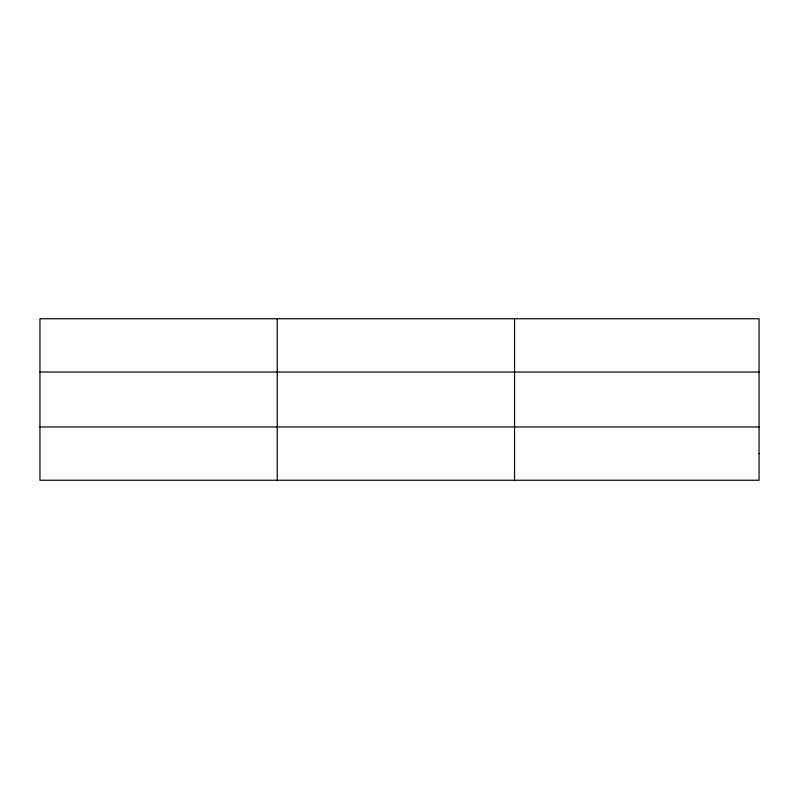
<?xml version="1.0" encoding="UTF-8"?>
<svg xmlns="http://www.w3.org/2000/svg" width="799" height="799" viewBox="0 0 799 799"><rect width="100%" height="100%" fill="white"/><g stroke="black" fill="none" stroke-linecap="round" stroke-linejoin="round"><path stroke-width="1.2" d="M277.253 480.249L277.253 318.751M514.556 480.249L514.556 318.751M39.95 372.044L759.05 372.044M39.95 426.956L759.05 426.956M759.05 453.602L759.05 480.249L39.95 480.249L39.95 318.751L759.05 318.751L759.05 453.602"/></g></svg>
